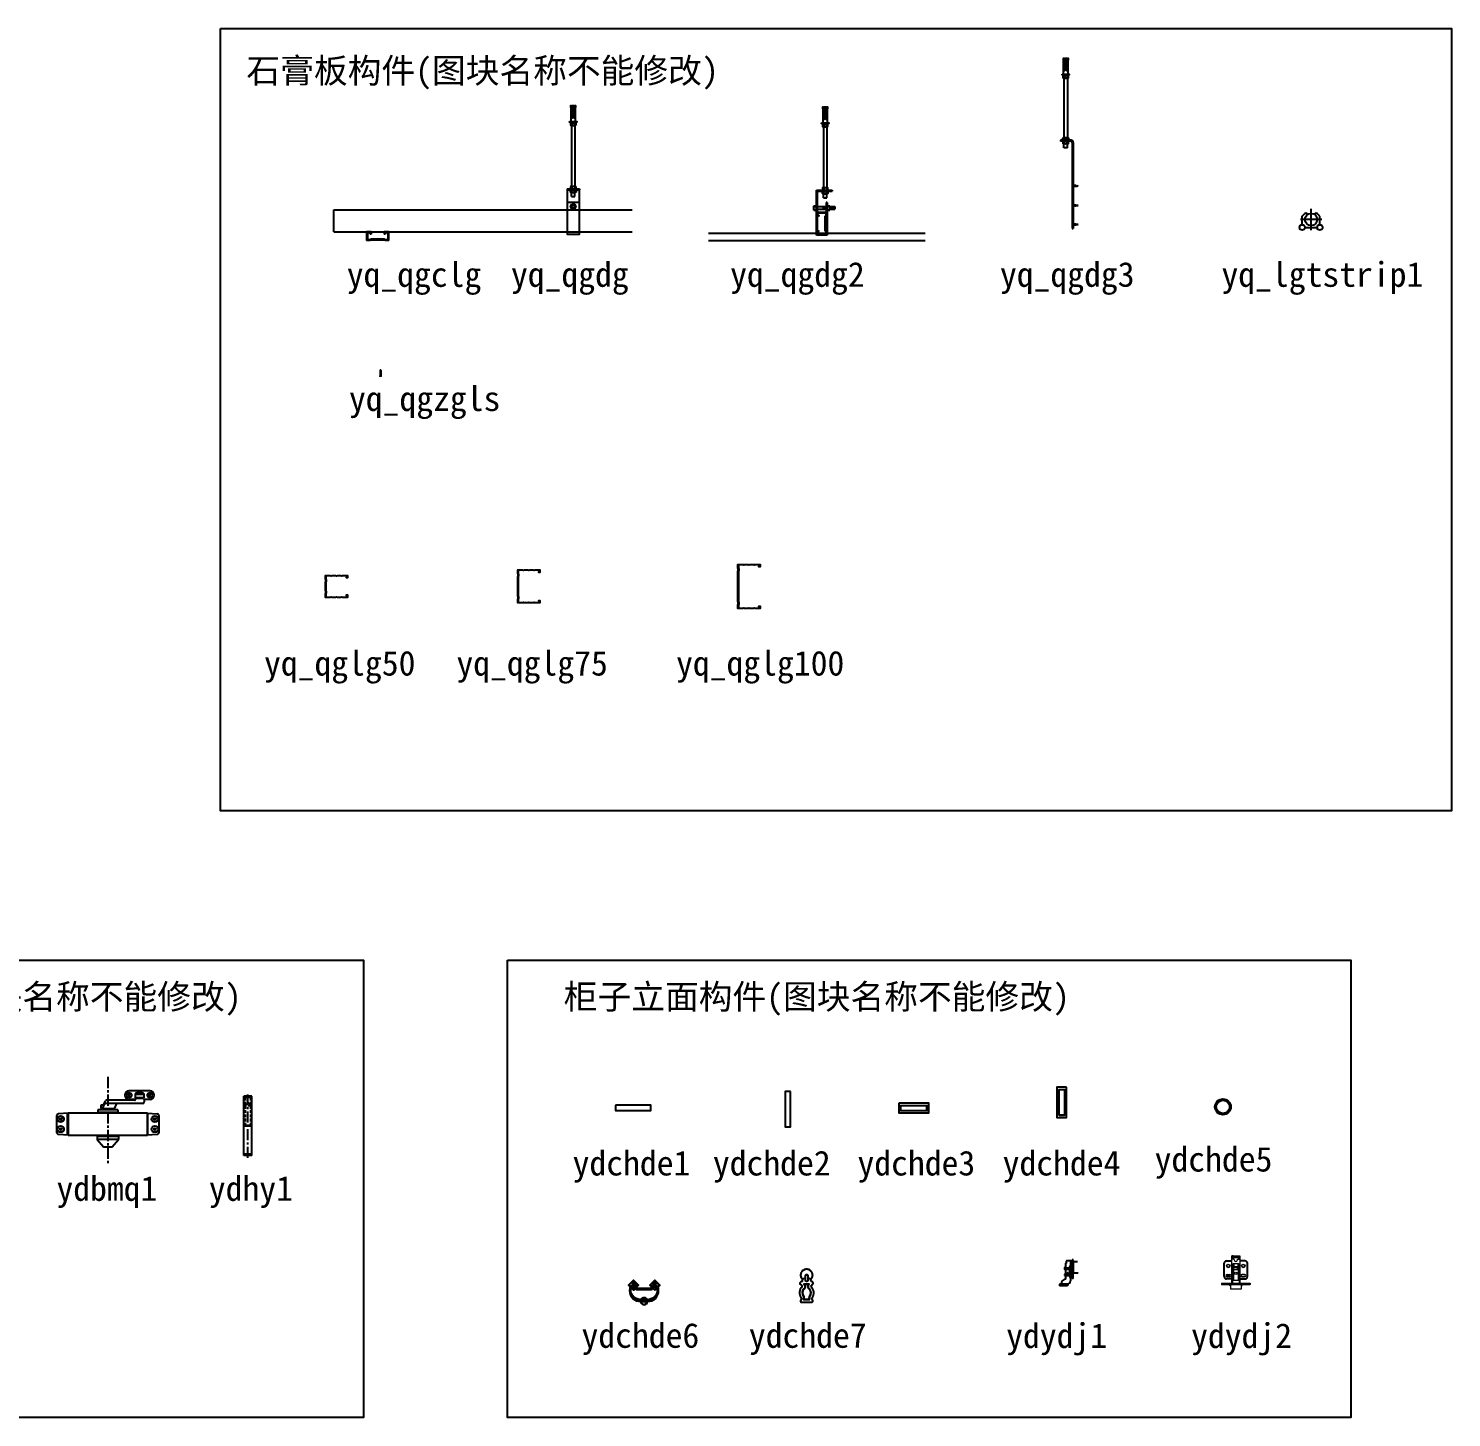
# Model space of a CAD drawing. Header units: millimetres. Extents: x 1411 to 7816, y -1910 to 2340.
# Drawn here: x 4594 to 7816, y -1910 to 1235 of the extents above; entities that cross this region are included whole.
import ezdxf

# ---------------------------------------------------------------- set-up
doc = ezdxf.new("R2010")
doc.units = ezdxf.units.MM
doc.set_wipeout_variables(frame=1)
for name, pattern in [('ACAD_ISO03W100', [30, 12, -18]), ('CENTER', [2, 1.25, -0.25, 0.25, -0.25]), ('HIDDEN', [9.525, 6.35, -3.175])]:
    doc.linetypes.add(name, pattern=pattern)
doc.styles.get("Standard").update_dxf_attribs({"font": ''})
doc.styles.get('Standard').set_extended_font_data('SimSun')

# ---------------------------------------------------------------- blocks, each defined once
blk = doc.blocks.new('yq_qgclg')
for p, q in [((-25, 0), (-25, -20)), ((-15, 0), (-25, 0)), ((-15, 0), (-15, -5)), ((15, 0), (15, -5)), ((25, 0), (15, 0)), ((25, -20), (25, 0)), ((-17.5, -20), (-25, -20)), ((-23, -2), (-23, -18)), ((-17, -2), (-23, -2)), ((-17.5, -18), (-23, -18)), ((-15.5, -17), (-17.5, -18)), ((-15.5, -19), (-17.5, -20)), ((-17, -2), (-17, -5)), ((-15, -5), (-17, -5)), ((15.5, -17), (-15.5, -17)), ((15.5, -19), (-15.5, -19)), ((17, -5), (15, -5)), ((17.5, -18), (15.5, -17)), ((17.5, -20), (15.5, -19)), ((23, -2), (17, -2)), ((17, -2), (17, -5)), ((23, -18), (17.5, -18)), ((25, -20), (17.5, -20)), ((23, -2), (23, -18))]:
    blk.add_line(p, q)
blk = doc.blocks.new('yq_qgzgls')
for p, q in [((-0.5, 12.8), (-0.9, 0.5)), ((1, 1.2), (-0.9, 2.3)), ((0.9, 3.7), (-0.8, 4.7)), ((0.8, 6.2), (-0.7, 7)), ((0.7, 8.7), (-0.6, 9.4)), ((0.5, 12.8), (-0.5, 12.8)), ((0.6, 11.3), (-0.5, 11.8)), ((0.5, 12.8), (1, 0.5))]:
    blk.add_line(p, q)
blk.add_lwpolyline([(-0.9, 0.5), (1, 0.5), (1.6, 0), (-1.6, 0)], close=True)
blk.add_ellipse((0, 12.8), major_axis=(0, 1.22), ratio=0.408497, start_param=-1.570796, end_param=1.570796)
blk = doc.blocks.new('yq_qglg75')
blk.add_lwpolyline([(50, -31.8), (50, -37.5), (39.1, -37.5, 0.335244), (34.9, -37.5), (27.1, -37.5, 0.335318), (22.9, -37.5), (15.1, -37.5, 0.342028), (10.9, -37.5), (0, -37.5), (0, -28.4), (0.7, -27.7), (0.7, -23.3), (0, -22.6), (0, 22.6), (0.7, 23.3), (0.7, 27.7), (0, 28.4), (0, 37.5), (10.9, 37.5, 0.335593), (15.1, 37.5), (22.9, 37.5, 0.340188), (27.1, 37.5), (34.9, 37.5, 0.335167), (39.1, 37.5), (50, 37.5), (50, 31.8), (47.6, 31.8), (47.6, 33.6), (48.6, 33.6), (48.6, 32.6), (49, 32.6), (49, 36.5), (39.4, 36.5, -0.291975), (34.6, 36.5), (27.4, 36.5, -0.295786), (22.6, 36.5), (15.4, 36.5, -0.292299), (10.6, 36.5), (1, 36.5), (1, 28.8), (1.7, 28.1), (1.7, 22.9), (1, 22.2), (1, -22.2), (1.7, -22.9), (1.7, -28.1), (1, -28.8), (1, -36.5), (10.6, -36.5, -0.29718), (15.4, -36.5), (22.6, -36.5, -0.29209), (27.4, -36.5), (34.6, -36.5, -0.292034), (39.4, -36.5), (49, -36.5), (49, -32.6), (48.6, -32.6), (48.6, -33.6), (47.6, -33.6), (47.6, -31.8), (50, -31.8), (50, -34.2)], format="xyb")
blk = doc.blocks.new('yq_qglg100')
blk.add_lwpolyline([(50, -44.3), (50, -50), (39.1, -50, 0.335244), (34.9, -50), (27.1, -50, 0.335318), (22.9, -50), (15.1, -50, 0.342028), (10.9, -50), (0, -50), (0, -40.9), (0.7, -40.2), (0.7, -35.8), (0, -35.1), (0, 35.1), (0.7, 35.8), (0.7, 40.2), (0, 40.9), (0, 50), (10.9, 50, 0.335593), (15.1, 50), (22.9, 50, 0.340188), (27.1, 50), (34.9, 50, 0.335167), (39.1, 50), (50, 50), (50, 44.3), (47.6, 44.3), (47.6, 46.1), (48.6, 46.1), (48.6, 45.1), (49, 45.1), (49, 49), (39.4, 49, -0.291975), (34.6, 49), (27.4, 49, -0.295786), (22.6, 49), (15.4, 49, -0.292299), (10.6, 49), (1, 49), (1, 41.3), (1.7, 40.6), (1.7, 35.4), (1, 34.7), (1, -34.7), (1.7, -35.4), (1.7, -40.6), (1, -41.3), (1, -49), (10.6, -49, -0.29718), (15.4, -49), (22.6, -49, -0.29209), (27.4, -49), (34.6, -49, -0.292034), (39.4, -49), (49, -49), (49, -45.1), (48.6, -45.1), (48.6, -46.1), (47.6, -46.1), (47.6, -44.3), (50, -44.3), (50, -46.7)], format="xyb")
blk = doc.blocks.new('yq_qglg50')
blk.add_lwpolyline([(50, -19.3), (50, -25), (39.1, -25, 0.335244), (34.9, -25), (27.1, -25, 0.335318), (22.9, -25), (15.1, -25, 0.342028), (10.9, -25), (0, -25), (0, -15.9), (0.7, -15.2), (0.7, -10.8), (0, -10.1), (0, 10.1), (0.7, 10.8), (0.7, 15.2), (0, 15.9), (0, 25), (10.9, 25, 0.335593), (15.1, 25), (22.9, 25, 0.340188), (27.1, 25), (34.9, 25, 0.335167), (39.1, 25), (50, 25), (50, 19.3), (47.6, 19.3), (47.6, 21.1), (48.6, 21.1), (48.6, 20.1), (49, 20.1), (49, 24), (39.4, 24, -0.291975), (34.6, 24), (27.4, 24, -0.295786), (22.6, 24), (15.4, 24, -0.292299), (10.6, 24), (1, 24), (1, 16.3), (1.7, 15.6), (1.7, 10.4), (1, 9.7), (1, -9.7), (1.7, -10.4), (1.7, -15.6), (1, -16.3), (1, -24), (10.6, -24, -0.29718), (15.4, -24), (22.6, -24, -0.29209), (27.4, -24), (34.6, -24, -0.292034), (39.4, -24), (49, -24), (49, -20.1), (48.6, -20.1), (48.6, -21.1), (47.6, -21.1), (47.6, -19.3), (50, -19.3), (50, -21.7)], format="xyb")
blk = doc.blocks.new('YQB11238269')
for p, q in [((-14, 0), (-14, -2)), ((-14, 0), (14, 0)), ((-3, 4.7), (-3, 1.3)), ((3.2, 4.7), (3.2, 1.3)), ((14, 0), (14, -2)), ((-14, -2), (14, -2)), ((-14, -30), (14, -30)), ((-4, -17), (-4, -8)), ((-4, -17), (4, -17)), ((-3, -6.7), (-3, -3.3)), ((3.2, -6.7), (3.2, -3.3)), ((4, -17), (4, -8))]:
    blk.add_line(p, q)
for points in [[(-3.7, 5.4, 0.152179), (-5.8, 5.4, 0.414214), (-6.4, 4.7), (-6.4, 1.3, 0.414214), (-5.8, 0.6, 0.152179), (-3.7, 0.6, 0.414214), (-3, 1.3, 0.414214), (-2.4, 0.6, 0.106972), (2.6, 0.6, 0.414214), (3.2, 1.3, 0.414214), (3.8, 0.6, 0.163695), (5.8, 0.6, 0.414214), (6.4, 1.3), (6.4, 4.7, 0.414214), (5.8, 5.4, 0.163695), (3.8, 5.4, 0.414214), (3.2, 4.7, 0.414214), (2.6, 5.4, 0.106972), (-2.4, 5.4, 0.414214), (-3, 4.7, 0.414214)], [(-3.7, -7.4, -0.152179), (-5.8, -7.4, -0.414214), (-6.4, -6.7), (-6.4, -3.3, -0.414214), (-5.8, -2.6, -0.152179), (-3.7, -2.6, -0.414214), (-3, -3.3, -0.414214), (-2.4, -2.6, -0.106972), (2.6, -2.6, -0.414214), (3.2, -3.3, -0.414214), (3.8, -2.6, -0.163695), (5.8, -2.6, -0.414214), (6.4, -3.3), (6.4, -6.7, -0.414214), (5.8, -7.4, -0.163695), (3.8, -7.4, -0.414214), (3.2, -6.7, -0.414214), (2.6, -7.4, -0.106972), (-2.4, -7.4, -0.414214), (-3, -6.7, -0.414214)]]:
    blk.add_lwpolyline(points, format="xyb", close=True)
for points in [[(-5.8, 5.4, 0.084027), (-4.4, 6), (4.4, 6, 0.097422), (5.8, 5.4)], [(-5.8, 0.6, -0.084027), (-4.4, 0), (4.4, 0, -0.097422), (5.8, 0.6)], [(-5.8, -2.6, 0.084027), (-4.4, -2), (4.4, -2, 0.097422), (5.8, -2.6)], [(-5.8, -7.4, -0.084027), (-4.4, -8), (4.4, -8, -0.097422), (5.8, -7.4)]]:
    blk.add_lwpolyline(points, format="xyb")
for points in [[(-14, -2), (-14, -102), (14, -102), (14, -2)], [(-3, -34.8), (3, -34.8), (6, -40), (3, -45.2), (-3, -45.2), (-6, -40), (-3, -34.8)]]:
    blk.add_lwpolyline(points)
blk.add_circle((0, -40), 3)
blk = doc.blocks.new('YQB11237842')
for p, q in [((-3, -4.3), (-3, -7.7)), ((3.2, -4.3), (3.2, -7.7))]:
    blk.add_line(p, q)
blk.add_lwpolyline([(-8, 0), (8, 0), (8, -1.5), (-8, -1.5)], close=True)
blk.add_lwpolyline([(-6.4, -1.5), (-6.4, -3), (6.4, -3), (6.4, -1.5)])
blk.add_lwpolyline([(-3.7, -3.6, 0.152179), (-5.8, -3.6, 0.414214), (-6.4, -4.3), (-6.4, -7.7, 0.414214), (-5.8, -8.4, 0.152179), (-3.7, -8.4, 0.414214), (-3, -7.7, 0.414214), (-2.4, -8.4, 0.106972), (2.6, -8.4, 0.414214), (3.2, -7.7, 0.414214), (3.8, -8.4, 0.163695), (5.8, -8.4, 0.414214), (6.4, -7.7), (6.4, -4.3, 0.414214), (5.8, -3.6, 0.163695), (3.8, -3.6, 0.414214), (3.2, -4.3, 0.414214), (2.6, -3.6, 0.106972), (-2.4, -3.6, 0.414214), (-3, -4.3, 0.414214)], format="xyb", close=True)
for points in [[(-5.8, -3.6, 0.084027), (-4.4, -3), (4.4, -3, 0.097422), (5.8, -3.6)], [(-5.8, -8.4, -0.084027), (-4.4, -9), (4.4, -9, -0.097422), (5.8, -8.4)]]:
    blk.add_lwpolyline(points, format="xyb")
blk.add_wipeout([(-2.4, 7), (-4, 7), (-4, 35), (-6.1, 35), (-5.6, 26.9), (-5.6, 0), (5.6, 0), (5.6, 26.9), (6.1, 35), (4, 35), (4, 7), (2.4, 7), (2.4, 35), (-2.4, 35)])
blk.add_lwpolyline([(5.6, 26.9), (6.1, 35), (4, 35), (4, 7), (2.4, 7), (2.4, 35), (-2.4, 35), (-2.4, 7), (-4, 7), (-4, 35), (-6.1, 35), (-5.6, 26.9), (-5.6, 0), (5.6, 0)], close=True)
blk = doc.blocks.new('yq_qgdg')
for p, q in [((-4, 241), (-4, 103)), ((4, 241), (4, 103))]:
    blk.add_line(p, q)
for name, p in [('YQB11237842', (0, 250)), ('YQB11238269', (0, 97))]:
    blk.add_blockref(name, p)
blk = doc.blocks.new('YQB05293323')
at = {"color": 0}
for p, q in [((-1.7, 1.6), (-1.4, 1.8)), ((-1.7, 1.6), (-1.4, 1.8)), ((-1.7, 1.6), (-1.4, 1.4)), ((-1.7, 1.6), (-1.4, 1.4)), ((-1.5, 3.5), (-1.2, 3.7)), ((-1.5, 3.5), (-1.2, 3.3)), ((-1.4, 1.4), (1.3, 2.3)), ((-1.4, -0.7), (1.3, 0.2)), ((-1.2, 3.3), (1, 4)), ((-1.1, 5.5), (-0.9, 5.7)), ((-1.1, 5.5), (-0.9, 5.3)), ((-1, 2.6), (-0.9, 3.4)), ((-1, 1.8), (-1, 2.6)), ((-1, -0.2), (-1, 1.5)), ((-0.9, 5.3), (0.7, 5.8)), ((-0.8, 3.8), (-0.6, 5.4)), ((-0.7, 7.5), (-0.5, 7.7)), ((-0.7, 7.5), (-0.5, 7.3)), ((-0.6, 5.8), (-0.4, 7.3)), ((-0.5, 7.3), (0.4, 7.6)), ((-0.3, 7.7), (-0.1, 9.8)), ((0.2, 7.9), (-0.1, 9.8)), ((0.4, 6.1), (0.2, 7.5)), ((0.7, 7.7), (0.4, 8)), ((0.7, 7.7), (0.4, 7.6)), ((0.6, 4.3), (0.4, 5.7)), ((1, 5.9), (0.7, 6.2)), ((1, 5.9), (0.7, 5.8)), ((0.8, 2.6), (0.7, 3.9)), ((0.8, 2.6), (0.8, 2.4)), ((0.8, 2.1), (0.8, 0.5)), ((0.8, 0.1), (0.8, -1.6)), ((1.3, 4.2), (1, 4.4)), ((1.3, 4.2), (1, 4)), ((1.5, 2.4), (1.3, 2.7)), ((1.5, 2.4), (1.3, 2.7)), ((1.5, 2.4), (1.3, 2.3)), ((1.5, 2.4), (1.3, 2.3)), ((1.5, 0.3), (1.3, 0.6)), ((1.5, 0.3), (1.3, 0.2)), ((-3.4, -9.8), (-3.4, -9)), ((3.4, -9), (-3.4, -9)), ((3.4, -9.8), (-3.4, -9.8)), ((-1.7, -0.5), (-1.4, -0.3)), ((-1.7, -0.5), (-1.4, -0.7)), ((-1.7, -2.5), (-1.4, -2.4)), ((-1.7, -2.5), (-1.4, -2.4)), ((-1.7, -2.5), (-1.4, -2.8)), ((-1.7, -2.5), (-1.4, -2.8)), ((-1.7, -4.6), (-1.4, -4.5)), ((-1.7, -4.6), (-1.4, -4.9)), ((-1.4, -2.8), (1.3, -1.9)), ((-1.4, -2.8), (1.3, -1.9)), ((-1.4, -4.9), (1.3, -4)), ((-1, -2.2), (-1, -0.6)), ((-1, -4.3), (-1, -2.6)), ((-0.9, -5.4), (-1, -4.7)), ((0.8, -1.4), (0.8, -1.6)), ((0.8, -2), (0.8, -3.7)), ((0.8, -4.1), (0.9, -5.4)), ((1.5, -1.7), (1.3, -1.5)), ((1.5, -1.7), (1.3, -1.5)), ((1.5, -1.7), (1.3, -1.9)), ((1.5, -1.7), (1.3, -1.9)), ((1.5, -3.8), (1.3, -3.6)), ((1.5, -3.8), (1.3, -4)), ((3.4, -9.8), (3.4, -9))]:
    blk.add_line(p, q, dxfattribs=at)
for centre, start, end in [((-4.8, -5.3), 291.3837, 359.0609), ((4.8, -5.3), 180.9392, 248.6164)]:
    blk.add_arc(centre, 3.94, start, end, dxfattribs=at)
blk = doc.blocks.new('YQB07159949')
at = {"ltscale": 100}
for p, q in [((12, 200), (-11.6, 200)), ((-11.6, 200), (-11.6, 198)), ((12, 198), (-11.6, 198)), ((15, 195), (15, 0)), ((17, 195), (17, 0))]:
    blk.add_line(p, q, dxfattribs=at)
for p, q in [((-3.2, 204.7), (-3.2, 201.3)), ((-3.2, 193.3), (-3.2, 196.7)), ((3, 204.7), (3, 201.3)), ((3, 193.3), (3, 196.7)), ((-4, 183), (-4, 192)), ((4, 183), (-4, 183)), ((4, 183), (4, 192))]:
    blk.add_line(p, q)
for points in [[(3.7, 205.4, -0.152179), (5.8, 205.4, -0.414214), (6.4, 204.7), (6.4, 201.3, -0.414214), (5.8, 200.6, -0.152179), (3.7, 200.6, -0.414214), (3, 201.3, -0.414214), (2.4, 200.6, -0.106972), (-2.6, 200.6, -0.414214), (-3.2, 201.3, -0.414214), (-3.8, 200.6, -0.163695), (-5.8, 200.6, -0.414214), (-6.4, 201.3), (-6.4, 204.7, -0.414214), (-5.8, 205.4, -0.163695), (-3.8, 205.4, -0.414214), (-3.2, 204.7, -0.414214), (-2.6, 205.4, -0.106972), (2.4, 205.4, -0.414214), (3, 204.7, -0.414214)], [(3.7, 192.6, 0.152179), (5.8, 192.6, 0.414214), (6.4, 193.3), (6.4, 196.7, 0.414214), (5.8, 197.4, 0.152179), (3.7, 197.4, 0.414214), (3, 196.7, 0.414214), (2.4, 197.4, 0.106972), (-2.6, 197.4, 0.414214), (-3.2, 196.7, 0.414214), (-3.8, 197.4, 0.163695), (-5.8, 197.4, 0.414214), (-6.4, 196.7), (-6.4, 193.3, 0.414214), (-5.8, 192.6, 0.163695), (-3.8, 192.6, 0.414214), (-3.2, 193.3, 0.414214), (-2.6, 192.6, 0.106972), (2.4, 192.6, 0.414214), (3, 193.3, 0.414214)]]:
    blk.add_lwpolyline(points, format="xyb", close=True)
for points in [[(5.8, 205.4, -0.084027), (4.4, 206), (-4.4, 206, -0.097422), (-5.8, 205.4)], [(5.8, 200.6, 0.084027), (4.4, 200), (-4.4, 200, 0.097422), (-5.8, 200.6)], [(5.8, 197.4, -0.084027), (4.4, 198), (-4.4, 198, -0.097422), (-5.8, 197.4)], [(5.8, 192.6, 0.084027), (4.4, 192), (-4.4, 192, 0.097422), (-5.8, 192.6)]]:
    blk.add_lwpolyline(points, format="xyb")
blk.add_lwpolyline([(15, 0), (17, 0)], dxfattribs=at)
for radius in [5, 3]:
    blk.add_arc((12, 195), radius, 0, 90, dxfattribs=at)
at = {"ltscale": 100, "rotation": 270.0000000000684}
for p, xscale, yscale, zscale in [((21.3, 97), -0.7000000000000001, 0.7000000000000001, 0.7000000000000001), ((21.3, 53), -0.7, 0.7, 0.7), ((21.3, 9.7), -0.7, 0.7, 0.7)]:
    blk.add_blockref('YQB05293323', p, dxfattribs=dict(at, xscale=xscale, yscale=yscale, zscale=zscale))
blk = doc.blocks.new('*U52')
for p, q in [((-21, 341), (-21, 206)), ((-13, 341), (-13, 206))]:
    blk.add_line(p, q)
blk.add_blockref('YQB07159949', (-17, 0))
blk.add_blockref('YQB11237842', (-17, 350))
blk = doc.blocks.new('YQB11233038')
for p, q in [((-19.4, -102), (-19.4, 0)), ((-19.4, 0), (15.6, 0)), ((-3, 4.7), (-3, 1.3)), ((3.2, 4.7), (3.2, 1.3)), ((15.6, 0), (15.6, -2)), ((-17.4, -2), (15.6, -2)), ((-17.4, -100), (-17.4, -2)), ((-4, -17), (-4, -8)), ((-4, -17), (4, -17)), ((-3, -6.7), (-3, -3.3)), ((4.6, -27.6), (2.6, -27.6)), ((2.6, -27.6), (2.6, -100)), ((3.2, -6.7), (3.2, -3.3)), ((4, -17), (4, -8)), ((4.6, -27.6), (4.6, -102)), ((-25.4, -35), (-19.4, -35)), ((-25.4, -45), (-25.4, -35)), ((-25.4, -36.5), (-19.4, -36.5)), ((-25.4, -43.5), (-19.4, -43.5)), ((-25.4, -45), (-19.4, -45)), ((-17.4, -37), (2.6, -37)), ((-17.4, -43), (2.6, -43)), ((-4.5, -37), (-4.5, -43)), ((4.6, -35), (10.6, -35)), ((4.6, -36.5), (10.6, -36.5)), ((4.6, -43.5), (10.6, -43.5)), ((4.6, -45), (10.6, -45)), ((10.6, -35), (10.6, -45)), ((10.6, -37), (21.6, -37)), ((10.6, -43), (21.6, -43)), ((21.6, -37), (21.6, -43)), ((4.6, -102), (-19.4, -102)), ((2.6, -100), (-17.4, -100))]:
    blk.add_line(p, q)
for points in [[(-3.7, 5.4, 0.152179), (-5.8, 5.4, 0.414214), (-6.4, 4.7), (-6.4, 1.3, 0.414214), (-5.8, 0.6, 0.152179), (-3.7, 0.6, 0.414214), (-3, 1.3, 0.414214), (-2.4, 0.6, 0.106972), (2.6, 0.6, 0.414214), (3.2, 1.3, 0.414214), (3.8, 0.6, 0.163695), (5.8, 0.6, 0.414214), (6.4, 1.3), (6.4, 4.7, 0.414214), (5.8, 5.4, 0.163695), (3.8, 5.4, 0.414214), (3.2, 4.7, 0.414214), (2.6, 5.4, 0.106972), (-2.4, 5.4, 0.414214), (-3, 4.7, 0.414214)], [(-3.7, -7.4, -0.152179), (-5.8, -7.4, -0.414214), (-6.4, -6.7), (-6.4, -3.3, -0.414214), (-5.8, -2.6, -0.152179), (-3.7, -2.6, -0.414214), (-3, -3.3, -0.414214), (-2.4, -2.6, -0.106972), (2.6, -2.6, -0.414214), (3.2, -3.3, -0.414214), (3.8, -2.6, -0.163695), (5.8, -2.6, -0.414214), (6.4, -3.3), (6.4, -6.7, -0.414214), (5.8, -7.4, -0.163695), (3.8, -7.4, -0.414214), (3.2, -6.7, -0.414214), (2.6, -7.4, -0.106972), (-2.4, -7.4, -0.414214), (-3, -6.7, -0.414214)]]:
    blk.add_lwpolyline(points, format="xyb", close=True)
for points in [[(-5.8, 5.4, 0.084027), (-4.4, 6), (4.4, 6, 0.097422), (5.8, 5.4)], [(-5.8, 0.6, -0.084027), (-4.4, 0), (4.4, 0, -0.097422), (5.8, 0.6)], [(-5.8, -2.6, 0.084027), (-4.4, -2), (4.4, -2, 0.097422), (5.8, -2.6)], [(-5.8, -7.4, -0.084027), (-4.4, -8), (4.4, -8, -0.097422), (5.8, -7.4)]]:
    blk.add_lwpolyline(points, format="xyb")
for centre, radius, start, end in [((16.7, -29.5), 23.4, 204.9803, 215.2131), ((16.7, -29.5), 24.9, 211.5847, 212.8128), ((16.7, -29.5), 21.9, 200.0131, 218.0317), ((16.7, -29.5), 20.4, 201.5547, 221.4052), ((16.7, -29.5), 18.9, 203.3616, 221.7301), ((16.7, -29.5), 17.4, 205.512, 215.8463), ((35.7, -29.5), 26.4, 198.2488, 210.7382), ((35.7, -29.5), 27.9, 206.0172, 208.9238), ((35.7, -29.5), 24.9, 197.5187, 212.8128), ((35.7, -29.5), 23.4, 198.6814, 215.2131), ((35.7, -29.5), 21.9, 200.0131, 218.0317), ((35.7, -29.5), 20.4, 201.5547, 221.4052), ((35.7, -29.5), 18.9, 203.3616, 221.7301), ((35.7, -29.5), 17.4, 205.512, 215.8463)]:
    blk.add_arc(centre, radius, start, end)
blk = doc.blocks.new('*U38')
for p, q in [((-4, 241), (-4, 103)), ((4, 241), (4, 103))]:
    blk.add_line(p, q)
blk.add_lwpolyline([(-13.8, 4.5), (-14.5, 5.2), (-17.4, 2), (-17.4, -3), (2.6, -3), (2.6, 4.3), (0.1, 7), (0.1, 37), (2.6, 39.7), (2.6, 47), (-17.4, 47), (-17.4, 42), (-14.5, 38.8), (-13.8, 39.5), (-16.4, 42.4), (-16.4, 46), (1.6, 46), (1.6, 40.1), (-0.9, 37.4), (-0.9, 6.6), (1.6, 3.9), (1.6, -2), (-16.4, -2), (-16.4, 1.6)], close=True)
blk.add_blockref('YQB11233038', (0, 97))
blk.add_blockref('YQB11237842', (0, 250))
blk = doc.blocks.new('yq_lgtstrip1')
for p, q in [((-25, 39.6), (-17.2, 47.3)), ((25, 39.6), (17.2, 47.3)), ((-25, 15.5), (-25, 39.6)), ((-17.2, 7.8), (17.2, 7.8)), ((25, 15.5), (25, 39.6))]:
    blk.add_line(p, q)
at = {"color": 8}
for p, q in [((0, 0), (0, 60.2)), ((30.1, 30.1), (-30.1, 30.1))]:
    blk.add_line(p, q, dxfattribs=at)
for centre, radius in [((0, 30.1), 17.2), ((-25, 7.8), 7.77), ((25, 7.8), 7.77)]:
    blk.add_circle(centre, radius)
for centre, start, end in [((-14.7, 44.8), 315, 135), ((14.7, 44.8), 45, 225)]:
    blk.add_arc(centre, 3.57, start, end)
blk = doc.blocks.new('ydbmq1')
at = {"color": 0, "linetype": 'ByBlock'}
for p, q in [((-179.3, -4.1), (-175.5, 3.7)), ((-74.3, 26.3), (-122.1, 26.3)), ((-107.8, 7.1), (-122.1, 7.1)), ((-88.6, 20.3), (-107.8, 20.3)), ((-107.8, 20.3), (-107.8, 19.1)), ((-88.6, 19.1), (-107.8, 19.1)), ((-88.6, 17.9), (-107.8, 17.9)), ((-107.8, 17.9), (-107.8, 10.7)), ((-88.6, 10.7), (-107.8, 10.7)), ((-107.8, 8.3), (-107.8, 6.4)), ((-89.5, 9.5), (-106.6, 9.5)), ((-91, 20.9), (-105.4, 20.9)), ((-105.4, 20.9), (-105.4, 20.3)), ((-104.2, 19.1), (-104.2, 17.9)), ((-104.2, 10.7), (-104.2, 9.5)), ((-92.2, 19.1), (-92.2, 17.9)), ((-92.2, 10.7), (-92.2, 9.5)), ((-91, 20.9), (-91, 20.3)), ((-90, -2), (-87.7, 1)), ((-88.6, 20.3), (-88.6, 19.1)), ((-88.6, 17.9), (-88.6, 10.7)), ((-88.3, 8.7), (-87.5, 6.2)), ((-74.3, 7.1), (-87.8, 7.1)), ((-87.4, 5.8), (-87.4, 1.8)), ((-261, -25.7), (-259.8, -23.7)), ((-192.8, -16.5), (-192.8, -22.5)), ((-191.6, -22.5), (-191.6, -23.7)), ((-185.6, -8), (-185.6, -11.8)), ((-182.6, -15), (-182.2, -14.2)), ((-181, -12.7), (-177.2, -3.9)), ((-157.4, -15), (-157.8, -14.2)), ((-153.8, -12.7), (-150.1, -3.9)), ((-148.5, -22.5), (-148.5, -23.7)), ((-147.3, -16.5), (-147.3, -22.5)), ((-80.2, -23.7), (-79, -25.7)), ((-80.2, -23.7), (-58.3, -25.7)), ((-259.8, -73.9), (-261, -71.9)), ((-194, -76.3), (-192.8, -73.9)), ((-194, -76.3), (-194, -83.5)), ((-146.1, -76.3), (-147.3, -73.9)), ((-146.1, -76.3), (-146.1, -83.5)), ((-80.2, -73.9), (-79, -71.9)), ((-58.3, -72), (-80.2, -73.9))]:
    blk.add_line(p, q, dxfattribs=at)
at = {"color": 0}
for p, q in [((-109, 5.2), (-173.3, 5.2)), ((-286.1, -30.4), (-286.1, -67.2)), ((-261, -71.9), (-261, -25.7)), ((-80.2, -23.7), (-259.8, -23.7)), ((-259.8, -23.7), (-259.8, -73.9)), ((-147.3, -16.5), (-192.8, -16.5)), ((-147.3, -22.5), (-192.8, -22.5)), ((-181.5, -5.6), (-183.2, -5.6)), ((-156, -14.2), (-183.2, -14.2)), ((-147.9, -2.4), (-175, -2.4)), ((-90.9, -2.4), (-147.9, -2.4)), ((-80.2, -73.9), (-80.2, -23.7)), ((-79, -71.9), (-79, -25.7)), ((-53.9, -67.2), (-53.9, -30.4)), ((-259.8, -73.9), (-80.2, -73.9)), ((-194, -76.3), (-146.1, -76.3))]:
    blk.add_line(p, q, dxfattribs=at)
at = {"linetype": 'ByBlock'}
for p, q in [((-259.8, -23.7), (-281.8, -25.7)), ((-259.8, -73.9), (-281.8, -72))]:
    blk.add_line(p, q, dxfattribs=at)
at = {"ltscale": 3}
blk.add_line((-157.4, -15), (-182.6, -15), dxfattribs=at)
at = {"ltscale": 20}
for p, q in [((-182.6, -15), (-182.6, -16.5)), ((-157.4, -15), (-157.4, -16.5))]:
    blk.add_line(p, q, dxfattribs=at)
at = {"color": 1, "linetype": 'CENTER', "ltscale": 20}
blk.add_lwpolyline([(-170, 57.9), (-170, -138.3)], dxfattribs=at)
at = {"color": 0, "linetype": 'ByBlock'}
blk.add_lwpolyline([(-146.1, -83.5), (-194, -83.5), (-179.6, -100.3), (-160.4, -100.3)], close=True, dxfattribs=at)
for centre, radius in [((-122.1, 16.7), 5.98), ((-122.1, 16.7), 1.8), ((-74.3, 16.7), 5.98), ((-74.3, 16.7), 1.8), ((-276.5, -37.4), 7.18), ((-63.5, -37.4), 7.18), ((-276.5, -60.2), 7.18), ((-276.5, -37.4), 2.39), ((-276.5, -60.2), 2.39), ((-63.5, -60.2), 7.18), ((-63.5, -37.4), 2.39), ((-63.5, -60.2), 2.39)]:
    blk.add_circle(centre, radius, dxfattribs=at)
for centre, radius, start, end in [((-173.3, 2.8), 2.39, 90, 157.3279), ((-122.1, 16.7), 9.58, 90, 270), ((-109, 6.4), 1.2, 270, 0), ((-106.6, 8.3), 1.2, 90, 180), ((-98.2, 11.3), 12, 53.1301, 126.8699), ((-89.5, 8.3), 1.2, 18.9966, 90), ((-88.6, 1.8), 1.2, 322.2572, 0), ((-88.6, 5.8), 1.2, 0, 18.9966), ((-74.3, 16.7), 9.58, 270, 90), ((-281.3, -30.4), 4.79, 95.1944, 180), ((-183.2, -8), 2.39, 90, 180), ((-183.2, -11.8), 2.39, 180, 270), ((-183.2, -11.8), 2.39, 270, 337.3279), ((-181.5, -3.2), 2.39, 270, 337.3279), ((-175, -4.8), 2.39, 90, 157.3279), ((-156, -11.8), 2.39, 270, 337.3279), ((-147.9, -4.8), 2.39, 90, 157.3279), ((-90.9, -1.2), 1.2, 270, 322.2572), ((-58.7, -30.4), 4.79, 0, 84.8056), ((-281.3, -67.2), 4.79, 180, 264.8056), ((-58.7, -67.2), 4.79, 275.1944, 0)]:
    blk.add_arc(centre, radius, start, end, dxfattribs=at)
blk = doc.blocks.new('ydhy1')
for p, q in [((-9, -67), (-9, 67)), ((9, 67), (-9, 67)), ((9, -67), (9, 67)), ((9, 64), (-9, 64)), ((9, 1), (-9, 1)), ((9, 1), (-9, 1)), ((9, -1), (-9, -1)), ((9, -1), (-9, -1)), ((9, -64), (-9, -64)), ((9, -67), (-9, -67))]:
    blk.add_line(p, q)
at = {"color": 1, "linetype": 'CENTER', "ltscale": 20}
blk.add_line((0, -72.4), (0, 70.6), dxfattribs=at)
at = {"color": 1, "linetype": 'HIDDEN'}
for p, q in [((-6, 64), (-6, -1)), ((-6, 45), (-2.5, 51)), ((6, 45), (-6, 45)), ((2.5, 51), (-2.5, 51)), ((6, 64), (6, -1))]:
    blk.add_line(p, q, dxfattribs=at)
at = {"color": 1, "ltscale": 0.2}
blk.add_line((2.5, 51), (6, 45), dxfattribs=at)
blk = doc.blocks.new('ydchde1')
blk.add_lwpolyline([(-40, 6), (-40, -6), (40, -6), (40, 6)], close=True)
blk = doc.blocks.new('ydchde2')
blk.add_lwpolyline([(6, 40), (-6, 40), (-6, -40), (6, -40)], close=True)
blk = doc.blocks.new('ydchde3')
blk.add_lwpolyline([(-34.2, 10.9), (-34.2, -10.9), (34.2, -10.9), (34.2, 10.9)], close=True)
blk.add_lwpolyline([(29.2, -5.9), (-29.2, -5.9), (-29.2, 5.9), (29.2, 5.9), (29.2, -5.9), (29.2, 5.9)])
blk = doc.blocks.new('ydchde4')
blk.add_lwpolyline([(10.9, 34.2), (-10.9, 34.2), (-10.9, -34.2), (10.9, -34.2)], close=True)
blk.add_lwpolyline([(-5.9, -29.2), (-5.9, 29.2), (5.9, 29.2), (5.9, -29.2), (-5.9, -29.2), (5.9, -29.2)])
blk = doc.blocks.new('ydchde5')
for radius in [18, 15]:
    blk.add_circle((0, 0), radius)
blk = doc.blocks.new('ydchde6')
for points in [[(-16.6, -3.7), (-12.9, 0), (-24.1, 11.2), (-35.3, 0), (-31.4, -3.9)], [(-17, -2.9), (-14.1, 0), (-24.1, 10.1), (-34.2, 0), (-31, -3.2)], [(16.6, -3.7), (12.9, 0), (24.1, 11.2), (35.3, 0), (31.4, -3.9)], [(17, -2.9), (14.1, 0), (24.1, 10.1), (34.2, 0), (31, -3.2)], [(-29, -6.4), (-24.1, -11.2), (-19.1, -6.1)], [(-28.6, -5.7), (-24.1, -10.1), (-19.4, -5.3)], [(29, -6.4), (24.1, -11.2), (19.1, -6.1)], [(28.6, -5.7), (24.1, -10.1), (19.4, -5.3)]]:
    blk.add_lwpolyline(points)
for points in [[(-26.2, 0.5, 0.268637), (-32.5, -6.9, 0.199759), (-28, -27.3, 0.200866), (-12.8, -36.1, 0.102449), (12.8, -36.1, 0.200866), (28, -27.3, 0.199759), (32.5, -6.9, 0.268637), (26.2, 0.5)], [(21.9, 0.6, 0.348958), (16.2, -5.7, -0.352168), (14.8, -7.5), (-14.8, -7.5, -0.355932), (-16.2, -5.7, 0.348958), (-21.9, 0.6)], [(-26.2, -0.4, 0.260992), (-31.7, -7, 0.199568), (-27.4, -26.8, 0.201038), (-12.7, -35.3, 0.102702), (12.7, -35.3, 0.201038), (27.4, -26.8, 0.199568), (31.7, -7, 0.260992), (26.2, -0.4)], [(26.2, -2.2, -0.272921), (30.8, -11, -0.217681), (23.8, -27.6, -0.150063), (7.1, -33.6, -0.089978), (-7.1, -33.6, -0.150063), (-23.8, -27.6, -0.217681), (-30.8, -11, -0.272921), (-26.2, -2.2)], [(26.2, -3.2, -0.258158), (30, -11, -0.217566), (23.3, -27, -0.150184), (7, -32.8, -0.090659), (-7, -32.8, -0.150184), (-23.3, -27, -0.217566), (-30, -11, -0.258158), (-26.2, -3.2)], [(21.9, -0.2, 0.336999), (17, -5.6, -0.371861), (14.8, -8.3), (-14.8, -8.3, -0.374689), (-17, -5.6, 0.336999), (-21.9, -0.2)], [(21.9, -2.7, 0.257616), (18.6, -8.4, -0.458134), (16.8, -10.1), (-16.8, -10.1, -0.381087), (-18.8, -8.4, 0.289725), (-21.9, -2.7)]]:
    blk.add_lwpolyline(points, format="xyb")
for points in [[(-26.2, 4.2), (-26.2, -4.5, 0.490324), (-21.9, -4.5), (-21.9, 4.2, 0.490324)], [(-25.4, 3.9), (-25.4, -4.2, 0.411004), (-22.7, -4.2), (-22.7, 3.9, 0.411004)], [(26.2, 4.2), (26.2, -4.5, -0.490324), (21.9, -4.5), (21.9, 4.2, -0.490324)], [(25.4, 3.9), (25.4, -4.2, -0.411004), (22.7, -4.2), (22.7, 3.9, -0.411004)]]:
    blk.add_lwpolyline(points, format="xyb", close=True)
for radius, start, end in [(7.9, 25.8678, 154.1322), (7.11, 27.8489, 152.1511), (7.9, 184.3831, 355.6169), (7.11, 185.6471, 354.3529)]:
    blk.add_arc((0, -36.3), radius, start, end)
blk = doc.blocks.new('ydchde7')
for points in [[(9.1, -10.3, 0.300685), (10.7, -7.2, 0.485912), (12.6, -2.5, 0.485912), (12.6, 2.5, 0.485912), (10.7, 7.2, 0.485912), (7.2, 10.7, 0.485912), (2.5, 12.6, 0.485912), (-2.5, 12.6, 0.485912), (-7.2, 10.7, 0.485912), (-10.7, 7.2, 0.485912), (-12.6, 2.5, 0.485912), (-12.6, -2.5, 0.485912), (-10.7, -7.2, 0.300685), (-9.1, -10.3)], [(-0.2, 0.9, 0.171174), (-3.6, -0.5), (-3.6, -12, 0.171174), (-0.2, -13.4)], [(-0.2, 0.9, 0.330475), (-0.1, 0.9, -0.240278), (0, 1.1, -0.240278), (0.1, 0.9, 0.330475), (0.2, 0.9)], [(3.6, -0.5, 0.171174), (0.2, 0.9)], [(0.2, -13.4, 0.171174), (3.6, -12), (3.6, -0.5, 0.171174), (0.2, 0.9)], [(-3.6, -7, 0.413909), (-10.2, -14.5, 0.562203), (-15.1, -19.9, -0.698416), (-12.7, -29, 0.341079), (-11.1, -53.6, 0.183443), (-14.1, -58.2, 0.369264), (-12.9, -61.4), (12.9, -61.4, 0.369264), (14.1, -58.2, 0.183443), (11.1, -53.6, 0.341079), (12.7, -29, -0.698416), (15.1, -19.9, 0.562203), (10.2, -14.5, 0.413909), (3.6, -7)], [(-0.2, -13.4, -0.330475), (-0.1, -13.4, 0.240278), (0, -13.6, 0.240278), (0.1, -13.4, -0.330475), (0.2, -13.4)]]:
    blk.add_lwpolyline(points, format="xyb")
for points in [[(7, -55.1, -0.173184), (8, -47.5, 0.319925), (7, -32, -0.446834), (6.1, -20.4), (-6.2, -20.4, -0.447274), (-7, -32, 0.319925), (-8, -47.5, -0.173184), (-7, -55.1)], [(6.1, -54.3, -0.154787), (7.4, -47.1, 0.318673), (6.5, -32.5, -0.389415), (4.6, -21.2), (-4.7, -21.2, -0.38909), (-6.5, -32.5, 0.318767), (-7.4, -47.1, -0.154787), (-6.1, -54.3)]]:
    blk.add_lwpolyline(points, format="xyb", close=True)
blk = doc.blocks.new('ydydj2')
at = {"lineweight": 0}
for p, q in [((-26.9, 16.1), (-26.9, 46.3)), ((-25.4, 16.1), (-25.4, 46.3)), ((-20.9, 52.3), (-9, 52.3)), ((-20.9, 50.8), (-9, 50.8)), ((-5.9, 63.3), (-9, 63.3)), ((-9, 1), (-9, 63.3)), ((-3.6, 55.4), (-9, 55.4)), ((-7.3, 63.3), (-7.3, 55.4)), ((-6.7, 63.3), (-6.7, 55.4)), ((-5.9, 63.3), (-5.9, 55.4)), ((5.9, 62.5), (-5.9, 62.5)), ((5.9, 59.4), (-5.9, 59.4)), ((5.9, 58.4), (-5.9, 58.4)), ((-5.1, 45.7), (-5.1, 7.2)), ((5.1, 36.8), (-5.1, 36.8)), ((5.1, 35.8), (-5.1, 35.8)), ((-4.6, 45.7), (-4.6, 35.8)), ((-4.2, 31.5), (-4.2, 37.6)), ((4.2, 37.6), (-4.2, 37.6)), ((-3.6, 54), (-3.6, 55.4)), ((3.6, 54), (3.6, 55.4)), ((3.6, 55.4), (9, 55.4)), ((4.2, 31.5), (4.2, 37.6)), ((4.6, 45.7), (4.6, 35.8)), ((5.1, 45.7), (5.1, 7.2)), ((5.9, 63.3), (9, 63.3)), ((5.9, 63.3), (5.9, 55.4)), ((6.7, 63.3), (6.7, 55.4)), ((7.3, 63.3), (7.3, 55.4)), ((9, 63.3), (9, 1)), ((20.9, 52.3), (9, 52.3)), ((20.9, 50.8), (9, 50.8)), ((25.4, 16.1), (25.4, 46.3)), ((26.9, 16.1), (26.9, 46.3)), ((-32.5, 1), (-10.4, 1)), ((-32.5, 1), (-32.5, -1.9)), ((-32.5, 0), (32.5, 0)), ((-9, 11.6), (-20.9, 11.6)), ((-9, 10.1), (-20.9, 10.1)), ((-10.4, 1), (-10.4, 0)), ((-9, 1), (9, 1)), ((-7.5, 12.9), (-7.5, 1)), ((7.5, 12.9), (7.5, 1)), ((9, 11.6), (20.9, 11.6)), ((9, 10.1), (20.9, 10.1)), ((10.4, 1), (32.5, 1)), ((10.4, 1), (10.4, 0)), ((32.5, 1), (32.5, -1.9)), ((-32.5, -1.9), (32.5, -1.9)), ((-12.3, -1.9), (-12.3, -12.3)), ((12.3, -12.3), (-12.3, -12.3)), ((12.3, -1.9), (12.3, -12.3))]:
    blk.add_line(p, q, dxfattribs=at)
for points in [[(6, 45.7), (6, 7.2), (-6, 7.2), (-6, 45.7)], [(4.6, 38.7), (4.6, 31.5), (-4.6, 31.5), (-4.6, 38.7)]]:
    blk.add_lwpolyline(points, close=True, dxfattribs=at)
for points in [[(-19.8, 21.3), (-14, 21.3)], [(-19.8, 20.5), (-14, 20.5)], [(-14, 16.4), (-19.8, 16.4)], [(-14, 15.6), (-19.8, 15.6)], [(19.8, 21.3), (14, 21.3)], [(19.8, 20.5), (14, 20.5)], [(14, 16.4), (19.8, 16.4)], [(14, 15.6), (19.8, 15.6)]]:
    blk.add_lwpolyline(points, dxfattribs=at)
for centre, radius in [((-16.9, 40.3), 3.98), ((-16.9, 40.3), 3.18), ((16.9, 40.3), 3.98), ((16.9, 40.3), 3.18), ((0, 23.7), 2.9), ((0, 23.7), 2.4)]:
    blk.add_circle(centre, radius, dxfattribs=at)
for centre, radius, start, end in [((-20.9, 46.3), 6, 90, 180), ((-20.9, 46.3), 4.5, 90, 180), ((0, 54), 3.59, 180, 0), ((20.9, 46.3), 6, 0, 90), ((20.9, 46.3), 4.5, 0, 90), ((-20.9, 16.1), 6, 180, 270), ((-20.9, 16.1), 4.5, 180, 270), ((-19.8, 18.4), 2.85, 90, 270), ((-19.8, 18.4), 2.05, 90, 270), ((-14, 18.4), 2.85, 270, 90), ((-14, 18.4), 2.05, 270, 90), ((-8.7, 12.5), 1.31, 17.8263, 101.2538), ((8.7, 12.5), 1.31, 78.7462, 162.1737), ((14, 18.4), 2.85, 90, 270), ((14, 18.4), 2.05, 90, 270), ((19.8, 18.4), 2.85, 270, 90), ((19.8, 18.4), 2.05, 270, 90), ((20.9, 16.1), 6, 270, 0), ((20.9, 16.1), 4.5, 270, 0), ((-31, -21.6), 24.9, 41.2123, 52.4279), ((31, -21.6), 24.9, 127.5721, 138.7877)]:
    blk.add_arc(centre, radius, start, end, dxfattribs=at)
blk = doc.blocks.new('ydydj1')
for p, q in [((-20.3, 36), (-18.6, 36)), ((-18.6, 35.6), (-20.3, 35.6)), ((-18.6, 36), (-18.6, 35.6)), ((-18.4, 37.8), (-17.8, 37.6)), ((-18.4, 33.8), (-17.8, 33.9)), ((-17.8, 46.1), (-17.8, 11.5)), ((-17.8, 37.1), (-11, 37.1)), ((-17.8, 36.5), (-10.4, 36.5)), ((-17.7, 35), (-10.4, 35)), ((-17.7, 34.4), (-11, 34.4)), ((-16.9, 47), (-15.7, 47)), ((-15.7, 47), (-15.7, 52.2)), ((-4.9, 53.1), (-14.9, 53.1)), ((-11, 37.1), (-10.4, 36.5)), ((-10.4, 35), (-11, 34.4)), ((-10.4, 36.5), (-10.4, 35)), ((-8.9, 38.7), (-8.9, 18.2)), ((-6.3, 53.1), (-6.3, 17.5)), ((-6, 35.2), (-6.3, 34.7)), ((-3.6, 51.8), (-3.6, 32.4)), ((-3.6, 47.8), (-2.6, 47.8)), ((-3.4, 32.4), (-2.2, 54.9)), ((-0.1, 32.4), (-3.4, 32.4)), ((-0.1, 47.1), (-2.6, 47.1)), ((-2.4, 53.2), (-1.7, 52.5)), ((-2.4, 50.3), (-2.4, 53.2)), ((-1.7, 51), (-2.4, 50.3)), ((0, 54.9), (-2.2, 54.9)), ((-1.7, 52.5), (9.7, 51.7)), ((-1.7, 52.5), (-1.7, 51)), ((-1.7, 51), (9.7, 51.7)), ((-0.1, 12.9), (0, 54.9)), ((-0.1, 51.1), (-0.1, 26.5)), ((-13.3, 0), (-31, 0)), ((-31, 0), (-31, -3.5)), ((-26.6, 4.4), (-26.6, 0)), ((-19.5, -0.9), (-20.4, 0)), ((-19.5, 22.7), (-19.7, 22.3)), ((-19.7, 22.3), (-19.7, 21.4)), ((-19.7, 22), (-10.4, 22)), ((-19.7, 21.4), (-18.7, 21.4)), ((-19.7, 20.9), (-19.7, 20)), ((-18.7, 20.9), (-19.7, 20.9)), ((-19.7, 20.2), (-10.4, 20.2)), ((-19.7, 20), (-19.4, 19.6)), ((-18.7, 21.4), (-18.7, 20.9)), ((-18.6, 0.1), (-18.6, -3.4)), ((-16.9, 0), (-17.8, -0.9)), ((-13.3, 0), (-13.3, -3.5)), ((-11.3, 22.7), (-10.4, 22)), ((-10.4, 20.2), (-11.3, 19.6)), ((-10.4, 22), (-10.4, 20.2)), ((-6.3, 15.1), (-6.3, 7.4)), ((-4.3, 20.1), (-4.3, 31.5)), ((-4.3, 27.6), (-3.4, 26.7)), ((-3.4, 24.9), (-4.3, 24.1)), ((-3.4, 26.7), (10.7, 25.8)), ((-3.4, 26.7), (-3.4, 24.9)), ((-3.4, 24.9), (10.7, 25.8)), ((-0.1, 19.3), (-3.4, 19.3)), ((-2.5, 19.3), (-2.5, 12.9)), ((-0.1, 12.9), (-2.5, 12.9)), ((-13.3, -3.5), (-31, -3.5)), ((-20.5, -0.1), (-16.9, -0.1)), ((-17.8, -0.9), (-19.5, -0.9))]:
    blk.add_line(p, q)
at = {"linetype": 'ACAD_ISO03W100'}
for p, q in [((-6, 51.7), (11.7, 51.7)), ((-19.5, 22.7), (-11.3, 22.7)), ((-19.4, 19.6), (-11.3, 19.6))]:
    blk.add_line(p, q, dxfattribs=at)
for centre in [(-12.5, 25.8), (-3.4, 25.8)]:
    blk.add_circle(centre, 0.442)
for centre, radius, start, end in [((-18.3, 35.8), 2, 91.4678, 268.5322), ((-16.9, 46.1), 0.885, 90, 180), ((-14.9, 52.2), 0.885, 90, 180), ((-5, 38.4), 3.94, 108.8764, 175.89), ((-3.7, 34.5), 2.39, 76.8821, 161.7973), ((-4.9, 51.8), 1.33, 0, 90), ((-3.4, 31.5), 0.885, 90, 180), ((-13.9, -2.3), 14.4, 105.4093, 151.9103), ((-15.8, 9.5), 9.78, 284.7338, 347.9488), ((-5.1, 18.7), 3.79, 187.2266, 253.0588), ((-0.9, 22.6), 7.35, 223.8742, 257.8917), ((-7, 15.5), 2.8, 284.6551, 10.4194), ((-3.4, 20.1), 0.885, 180, 270)]:
    blk.add_arc(centre, radius, start, end)

msp = doc.modelspace()

# ---------------------------------------------------------------- linework, layer by layer
at = {"color": 4}
for p, q in [((5285.7, 824.8), (5961.4, 824.8)), ((5285.7, 774.8), (5285.7, 824.8)), ((5285.7, 774.8), (5961.4, 774.8)), ((6133.9, 771.8), (6624.4, 771.8)), ((6133.9, 754.8), (6624.4, 754.8))]:
    msp.add_line(p, q, dxfattribs=at)
for points in [[(5029, 1235.2), (7816.4, 1235.2), (7816.4, -536.1), (5029, -536.1)], [(3727.2, -874.5), (5353, -874.5), (5353, -1910), (3727.2, -1910)], [(5678.8, -874.5), (7588.2, -874.5), (7588.2, -1910), (5678.8, -1910)]]:
    msp.add_lwpolyline(points, close=True)

# ---------------------------------------------------------------- block references
at = {"ltscale": 0.008889, "xscale": 0.8000000000465661, "yscale": 0.8000000000465661, "zscale": 0.8000000000465661}
msp.add_blockref('yq_lgtstrip1', (7498.3, 778.4), dxfattribs=at)
for name, p in [('yq_qgclg', (5385, 774.8)), ('yq_qgzgls', (5391.4, 448)), ('yq_qglg75', (5702.2, -28.2)), ('yq_qglg100', (6200.7, -28.2)), ('yq_qglg50', (5266.6, -28.2)), ('ydbmq1', (4944, -1196.8)), ('ydhy1', (5091.3, -1249.5)), ('ydchde2', (6313.8, -1211.8)), ('ydchde4', (6933.9, -1196.2)), ('ydchde5', (7298.8, -1206.5)), ('ydchde1', (5963.5, -1208.5)), ('ydchde3', (6598.9, -1209.4)), ('ydydj2', (7327.9, -1607.1)), ('ydchde7', (6356.2, -1587.6)), ('ydydj1', (6960, -1608.2)), ('ydchde6', (5988.2, -1610.4))]:
    msp.add_blockref(name, p)

# ---------------------------------------------------------------- texts
at = {"color": 6}
for s, p in [('石膏板构件(图块名称不能修改)', (5088, 1111.8)), ('yq_lgtstrip1', (7295.4, 650.3)), ('yq_qgclg', (5315, 650.2)), ('yq_qgdg', (5686.8, 650.3)), ('yq_qgdg2', (6183, 650.3)), ('yq_qgdg3', (6793.9, 650.3)), ('yq_qgzgls', (5320, 369.1)), ('yq_qglg50', (5127.7, -230)), ('yq_qglg75', (5563.3, -230)), ('yq_qglg100', (6060.6, -230)), ('平开门立面构件(图块名称不能修改)', (3854.9, -985.1)), ('柜子立面构件(图块名称不能修改)', (5806.4, -985.1)), ('ydchde1', (5826.3, -1361.9)), ('ydchde2', (6143.9, -1361.9)), ('ydchde3', (6471.3, -1361.9)), ('ydchde4', (6800, -1361.9)), ('ydchde5', (7144.1, -1353)), ('ydbmq1', (4657.7, -1419.3)), ('ydhy1', (5002.7, -1419.3)), ('ydchde6', (5846.5, -1752.1)), ('ydchde7', (6225.4, -1752.1)), ('ydydj1', (6808, -1752.6)), ('ydydj2', (7226.7, -1752.6))]:
    msp.add_text(s, height=56, dxfattribs=at).set_placement(p)

# ---------------------------------------------------------------- next in the draw order: block references
for name, p in [('*U52', (6959.8, 781.9)), ('yq_qgdg', (5827.7, 774.8)), ('*U38', (6398.2, 771.8))]:
    msp.add_blockref(name, p)

doc.saveas('drawing.dxf')
